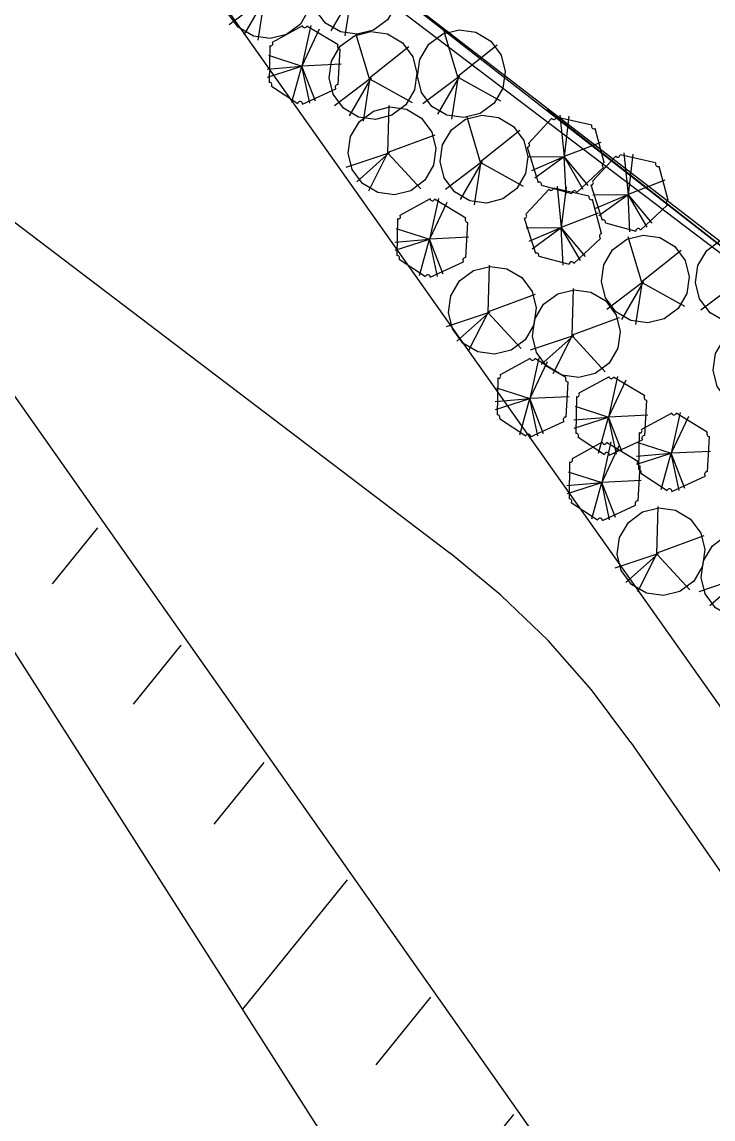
# Model space of a CAD drawing. Header units: millimetres. Extents: x 14950 to 15746, y 1103 to 1809.
# Drawn here: x 15420.81 to 15425.8, y 1488.06 to 1495.98 of the extents above; entities that cross this region are included whole.
import ezdxf
from ezdxf.xclip import XClip

# ---------------------------------------------------------------- set-up
doc = ezdxf.new("R2010")
doc.units = ezdxf.units.MM
doc.header["$LTSCALE"] = 10
doc.header["$MEASUREMENT"] = 0
doc.header["$XCLIPFRAME"] = 2
doc.layers.add('TZ-BASE', color=253, linetype='Continuous')

# ---------------------------------------------------------------- blocks, each defined once
blk = doc.blocks.new('JD-DGHCDGH7DFXH')
at = {"layer": 'TZ-BASE', "ltscale": 10}
for p, q in [((368.6344, 32.4021), (397.5454, 10.427)), ((385.3181, 19.8377), (397.5265, 10.4338))]:
    blk.add_line(p, q, dxfattribs=at)
at = {"layer": 'TZ-BASE'}
for p, q in [((369.9336, 27.7603), (386.57, 15.119)), ((396.7644, 2.3519), (383.3386, 21.3418)), ((385.3181, 19.8377), (391.9189, 14.6908)), ((385.2346, 19.1308), (384.9732, 18.9342)), ((385.2383, 19.1357), (385.0803, 18.8613)), ((385.2272, 19.1209), (385.1814, 18.8237)), ((385.8674, 19.1666), (385.7093, 18.8922)), ((385.8563, 19.1518), (385.8105, 18.8546)), ((394.8375, 0.0525), (381.5238, 18.9534)), ((385.5027, 18.9271), (385.2853, 18.8082)), ((385.5646, 18.9308), (385.4991, 18.6366)), ((385.6232, 18.9027), (385.4991, 18.6366)), ((385.7602, 18.7896), (385.5345, 18.9256)), ((385.988, 18.5444), (385.8899, 18.8728)), ((386.626, 18.5574), (386.5279, 18.8858)), ((385.2671, 18.7858), (385.2639, 18.519)), ((385.9883, 18.5519), (386.2719, 18.778)), ((386.6263, 18.5649), (386.9099, 18.791)), ((385.2576, 18.7145), (385.4991, 18.6366)), ((385.7614, 18.5043), (385.7766, 18.7579)), ((385.2476, 18.6155), (385.4991, 18.6366)), ((385.2514, 18.5574), (385.4991, 18.6366)), ((385.4276, 18.3754), (385.4991, 18.6366)), ((385.7834, 18.6508), (385.4991, 18.6366)), ((385.5983, 18.3837), (385.4991, 18.6366)), ((385.5559, 18.3681), (385.4991, 18.6366)), ((385.9952, 18.5467), (385.7338, 18.3502)), ((385.9989, 18.5517), (385.8408, 18.2773)), ((385.9915, 18.5418), (386.2966, 18.3737)), ((386.6332, 18.5597), (386.3718, 18.3632)), ((386.6369, 18.5646), (386.4788, 18.2903)), ((386.6258, 18.5499), (386.58, 18.2526)), ((386.6295, 18.5548), (386.9347, 18.3866)), ((393.579, -1.502), (380.8252, 18.4764)), ((385.2794, 18.4925), (385.4697, 18.3673)), ((385.5043, 18.3618), (385.7441, 18.4727)), ((385.9877, 18.5369), (385.942, 18.2397)), ((386.1189, 18.0092), (386.1291, 18.3518)), ((387.2676, 18.3227), (388.9297, 17.0243)), ((386.7898, 17.9406), (386.6917, 18.269)), ((387.3044, 18.2597), (387.1355, 18.0783)), ((387.5921, 18.2103), (387.3351, 18.2683)), ((387.362, 18.2826), (387.3925, 17.9828)), ((387.4265, 18.2745), (387.3925, 17.9828)), ((386.79, 17.9481), (387.0736, 18.1742)), ((387.6831, 17.9399), (387.6177, 18.1853)), ((386.1215, 18.0162), (386.4618, 18.1415)), ((387.6578, 18.0858), (387.3925, 17.9828)), ((386.1264, 18.0091), (385.8164, 17.9049)), ((386.1314, 18.0126), (385.8951, 17.802)), ((386.1162, 18.0021), (385.9792, 17.7344)), ((386.1213, 18.0056), (386.358, 17.7499)), ((387.1253, 18.0514), (387.2063, 17.7972)), ((387.7662, 17.9872), (387.5973, 17.8058)), ((388.0539, 17.9378), (387.7969, 17.9958)), ((387.8239, 18.0101), (387.8544, 17.7103)), ((387.8883, 18.0019), (387.8544, 17.7103)), ((386.7969, 17.9429), (386.5356, 17.7464)), ((386.8006, 17.9478), (386.6426, 17.6735)), ((386.7895, 17.9331), (386.7438, 17.6358)), ((386.7932, 17.938), (387.0984, 17.7699)), ((387.1387, 17.9807), (387.3925, 17.9828)), ((387.1604, 17.8836), (387.3925, 17.9828)), ((387.1823, 17.8296), (387.3925, 17.9828)), ((387.5663, 17.7741), (387.3925, 17.9828)), ((387.531, 17.7459), (387.3925, 17.9828)), ((387.4069, 17.7124), (387.3925, 17.9828)), ((388.1449, 17.6674), (388.0795, 17.9128)), ((387.4839, 17.7236), (387.6766, 17.9044)), ((387.2846, 17.7477), (387.1157, 17.5663)), ((387.2294, 17.7769), (387.4494, 17.7179)), ((387.5723, 17.6982), (387.3153, 17.7563)), ((387.3422, 17.7706), (387.3727, 17.4707)), ((387.4067, 17.7624), (387.3727, 17.4707)), ((387.5871, 17.7789), (387.6681, 17.5246)), ((388.1196, 17.8133), (387.8544, 17.7103)), ((386.4246, 17.6771), (386.2072, 17.5581)), ((386.4866, 17.6807), (386.4211, 17.3865)), ((386.6822, 17.5396), (386.4565, 17.6756)), ((387.6633, 17.4278), (387.5978, 17.6732)), ((387.6005, 17.7082), (387.8544, 17.7103)), ((387.6222, 17.6111), (387.8544, 17.7103)), ((387.6441, 17.5571), (387.8544, 17.7103)), ((388.0281, 17.5015), (387.8544, 17.7103)), ((387.9928, 17.4734), (387.8544, 17.7103)), ((387.8687, 17.4399), (387.8544, 17.7103)), ((386.5452, 17.6527), (386.4211, 17.3865)), ((387.9458, 17.4511), (388.1384, 17.6319)), ((386.1891, 17.5358), (386.1859, 17.269)), ((387.1055, 17.5393), (387.1865, 17.2851)), ((387.638, 17.5738), (387.3727, 17.4707)), ((386.1795, 17.4645), (386.4211, 17.3865)), ((386.6834, 17.2543), (386.6986, 17.5078)), ((387.1189, 17.4687), (387.3727, 17.4707)), ((387.1406, 17.3716), (387.3727, 17.4707)), ((387.1625, 17.3176), (387.3727, 17.4707)), ((387.5465, 17.262), (387.3727, 17.4707)), ((387.5111, 17.2338), (387.3727, 17.4707)), ((387.3871, 17.2004), (387.3727, 17.4707)), ((387.6912, 17.5044), (387.9112, 17.4454)), ((386.1696, 17.3655), (386.4211, 17.3865)), ((386.1734, 17.3074), (386.4211, 17.3865)), ((386.3496, 17.1254), (386.4211, 17.3865)), ((386.7053, 17.4008), (386.4211, 17.3865)), ((386.5203, 17.1337), (386.4211, 17.3865)), ((386.4779, 17.1181), (386.4211, 17.3865)), ((387.4641, 17.2116), (387.6568, 17.3924)), ((387.9548, 17.0744), (387.8567, 17.4028)), ((387.9551, 17.0819), (388.2387, 17.308)), ((386.2014, 17.2425), (386.3916, 17.1172)), ((386.4262, 17.1118), (386.666, 17.2227)), ((386.8433, 16.8578), (386.8535, 17.2004)), ((387.2096, 17.2648), (387.4295, 17.2059)), ((387.962, 17.0767), (387.7006, 16.8802)), ((387.9657, 17.0816), (387.8077, 16.8073)), ((387.9546, 17.0669), (387.9089, 16.7696)), ((387.9583, 17.0718), (388.2635, 16.9036)), ((388.6412, 17.0699), (388.3798, 16.8733)), ((386.8459, 16.8649), (387.1862, 16.9901)), ((387.4501, 16.6891), (387.4604, 17.0317)), ((386.8508, 16.8578), (386.5408, 16.7535)), ((386.8558, 16.8613), (386.6194, 16.6507)), ((386.8406, 16.8508), (386.7036, 16.5831)), ((386.8457, 16.8543), (387.0824, 16.5986)), ((387.4527, 16.6961), (387.793, 16.8214)), ((387.4576, 16.689), (387.1476, 16.5848)), ((387.4627, 16.6925), (387.2263, 16.4819)), ((387.4474, 16.682), (387.3105, 16.4143)), ((387.4525, 16.6855), (387.6892, 16.4298)), ((387.149, 16.5258), (386.9316, 16.4068)), ((387.211, 16.5294), (387.1455, 16.2352)), ((387.2696, 16.5013), (387.1455, 16.2352)), ((387.4066, 16.3883), (387.1809, 16.5243)), ((386.9135, 16.3845), (386.9103, 16.1177)), ((387.4078, 16.103), (387.423, 16.3565)), ((387.7172, 16.3928), (387.4998, 16.2738)), ((387.7792, 16.3964), (387.7137, 16.1022)), ((387.8378, 16.3683), (387.7137, 16.1022)), ((387.9748, 16.2553), (387.7491, 16.3913)), ((386.9039, 16.3132), (387.1455, 16.2352)), ((387.4297, 16.2495), (387.1455, 16.2352)), ((387.4817, 16.2515), (387.4785, 15.9847)), ((386.894, 16.2142), (387.1455, 16.2352)), ((386.8978, 16.156), (387.1455, 16.2352)), ((387.074, 15.9741), (387.1455, 16.2352)), ((387.2447, 15.9824), (387.1455, 16.2352)), ((387.2023, 15.9668), (387.1455, 16.2352)), ((387.4721, 16.1802), (387.7137, 16.1022)), ((387.976, 15.97), (387.9911, 16.2235)), ((386.9258, 16.0911), (387.116, 15.9659)), ((387.4622, 16.0812), (387.7137, 16.1022)), ((387.466, 16.023), (387.7137, 16.1022)), ((387.6422, 15.8411), (387.7137, 16.1022)), ((387.9979, 16.1165), (387.7137, 16.1022)), ((387.8129, 15.8494), (387.7137, 16.1022)), ((387.7705, 15.8338), (387.7137, 16.1022)), ((388.1698, 16.131), (387.9524, 16.0121)), ((388.2317, 16.1347), (388.1663, 15.8405)), ((388.2903, 16.1066), (388.1663, 15.8405)), ((388.4273, 15.9936), (388.2016, 16.1295)), ((387.1506, 15.9604), (387.3904, 16.0714)), ((387.494, 15.9582), (387.6842, 15.8329)), ((387.7188, 15.8274), (387.9586, 15.9384)), ((387.9342, 15.9897), (387.931, 15.7229)), ((388.4286, 15.7082), (388.4437, 15.9618)), ((387.6681, 15.92), (387.4507, 15.801)), ((387.7301, 15.9236), (387.6646, 15.6294)), ((387.7887, 15.8955), (387.6646, 15.6294)), ((387.9257, 15.7825), (387.7, 15.9185)), ((387.9247, 15.9184), (388.1663, 15.8405)), ((388.4505, 15.8547), (388.1663, 15.8405)), ((387.4326, 15.7787), (387.4294, 15.5119)), ((387.9147, 15.8194), (388.1663, 15.8405)), ((387.9185, 15.7613), (388.1663, 15.8405)), ((388.0947, 15.5793), (388.1663, 15.8405)), ((388.2655, 15.5876), (388.1663, 15.8405)), ((388.223, 15.572), (388.1663, 15.8405)), ((387.423, 15.7074), (387.6646, 15.6294)), ((387.9269, 15.4972), (387.942, 15.7507)), ((387.9466, 15.6964), (388.1368, 15.5712)), ((387.4131, 15.6084), (387.6646, 15.6294)), ((387.4169, 15.5502), (387.6646, 15.6294)), ((387.5931, 15.3683), (387.6646, 15.6294)), ((387.9488, 15.6437), (387.6646, 15.6294)), ((387.7638, 15.3766), (387.6646, 15.6294)), ((387.7214, 15.361), (387.6646, 15.6294)), ((388.1714, 15.5657), (388.4112, 15.6766)), ((387.4449, 15.4854), (387.6351, 15.3601)), ((387.6697, 15.3547), (387.9095, 15.4656)), ((388.0616, 15.1144), (388.0719, 15.457)), ((384.0238, 15.3019), (383.6962, 14.8971)), ((388.0642, 15.1214), (388.4046, 15.2467)), ((388.0691, 15.1143), (387.7591, 15.0101)), ((388.0742, 15.1178), (387.8378, 14.9072)), ((388.059, 15.1073), (387.922, 14.8396)), ((388.064, 15.1108), (388.3007, 14.8551)), ((388.6759, 14.9456), (388.366, 14.8413)), ((388.681, 14.9491), (388.4446, 14.7384)), ((384.6246, 14.4547), (384.2802, 14.0292)), ((387.8757, 13.7532), (399.3344, -2.8255)), ((385.2254, 13.6075), (384.8642, 13.1614)), ((385.8261, 12.7603), (385.0702, 11.8267)), ((386.4269, 11.9131), (386.0322, 11.4256)), ((387.0276, 11.0659), (386.6162, 10.5577))]:
    blk.add_line(p, q, dxfattribs=at)
blk.add_arc((382.9399, 10.3417), 6, 34.6511, 52.7704, dxfattribs=at)
for centre in [(385.2523, 19.1529), (385.8814, 19.1838), (386.6509, 18.5818), (386.0129, 18.5689), (386.1502, 18.0245), (386.8147, 17.965), (387.9797, 17.0988), (388.6589, 17.092), (386.8746, 16.8732), (387.4814, 16.7044), (388.7868, 16.4574), (388.0929, 15.1297), (388.6997, 14.961)]:
    blk.add_ellipse(centre, major_axis=(0.2123, 0.2361), ratio=1, dxfattribs=at)
for centre, major_axis, start_param, end_param in [((385.5188, 18.9302), (0.011, 0.0122), 2.489896, 5.163868), ((385.2746, 18.7983), (0.0097, 0.0108), 3.334828, 6.190419), ((385.7757, 18.7775), (-0.0146, 0.0132), 0.066813, 2.34945), ((385.2663, 18.5026), (-0.0123, 0.0111), 3.217614, 5.590067), ((385.7596, 18.4848), (-0.0146, 0.0131), 5.351805, 7.674664), ((385.4867, 18.3628), (0.0118, 0.0131), 5.38687, 8.330139), ((387.3187, 18.2677), (0.011, 0.0122), 2.810229, 5.484201), ((387.6106, 18.2036), (0.0132, 0.0146), 1.957942, 4.240579), ((387.1285, 18.0656), (0.0097, 0.0108), 3.65516, 6.510752), ((387.7805, 17.9952), (0.011, 0.0122), 2.810229, 5.484201), ((387.6876, 17.9207), (0.0131, 0.0146), 0.959749, 3.282607), ((388.0724, 17.9311), (0.0132, 0.0146), 1.957942, 4.240579), ((387.2138, 17.7824), (-0.0123, 0.0111), 3.537946, 5.9104), ((387.2989, 17.7556), (0.011, 0.0122), 2.810229, 5.484201), ((387.5903, 17.7931), (0.0097, 0.0108), 3.65516, 6.510752), ((386.4407, 17.6802), (0.011, 0.0122), 2.489896, 5.163868), ((387.4669, 17.7191), (0.0118, 0.0131), 5.707203, 8.650472), ((387.5908, 17.6916), (0.0132, 0.0146), 1.957942, 4.240579), ((388.1494, 17.6482), (0.0131, 0.0146), 0.959749, 3.282607), ((386.1965, 17.5483), (0.0097, 0.0108), 3.334828, 6.190419), ((386.6976, 17.5275), (-0.0146, 0.0132), 0.066813, 2.34945), ((387.1086, 17.5535), (0.0097, 0.0108), 3.65516, 6.510752), ((387.6756, 17.5098), (-0.0123, 0.0111), 3.537946, 5.9104), ((387.9288, 17.4465), (0.0118, 0.0131), 5.707203, 8.650472), ((387.6677, 17.4087), (0.0131, 0.0146), 0.959749, 3.282607), ((387.1939, 17.2703), (-0.0123, 0.0111), 3.537946, 5.9104), ((386.1883, 17.2526), (-0.0123, 0.0111), 3.217614, 5.590067), ((386.6816, 17.2347), (-0.0146, 0.0131), 5.351805, 7.674664), ((387.4471, 17.207), (0.0118, 0.0131), 5.707203, 8.650472), ((386.4087, 17.1128), (0.0118, 0.0131), 5.38687, 8.330139), ((387.1651, 16.5288), (0.011, 0.0122), 2.489896, 5.163868), ((386.9209, 16.3969), (0.0097, 0.0108), 3.334828, 6.190419), ((387.422, 16.3761), (-0.0146, 0.0132), 0.066813, 2.34945), ((387.7333, 16.3958), (0.011, 0.0122), 2.489896, 5.163868), ((387.4891, 16.2639), (0.0097, 0.0108), 3.334828, 6.190419), ((387.9902, 16.2431), (-0.0146, 0.0132), 0.066813, 2.34945), ((386.9127, 16.1013), (-0.0123, 0.0111), 3.217614, 5.590067), ((387.406, 16.0834), (-0.0146, 0.0131), 5.351805, 7.674664), ((388.1859, 16.1341), (0.011, 0.0122), 2.489896, 5.163868), ((387.9417, 16.0022), (0.0097, 0.0108), 3.334828, 6.190419), ((387.1331, 15.9615), (0.0118, 0.0131), 5.38687, 8.330139), ((387.4809, 15.9683), (-0.0123, 0.0111), 3.217614, 5.590067), ((387.9742, 15.9504), (-0.0146, 0.0131), 5.351805, 7.674664), ((388.4428, 15.9814), (-0.0146, 0.0132), 0.066813, 2.34945), ((387.6842, 15.923), (0.011, 0.0122), 2.489896, 5.163868), ((387.7013, 15.8285), (0.0118, 0.0131), 5.38687, 8.330139), ((387.44, 15.7911), (0.0097, 0.0108), 3.334828, 6.190419), ((387.9411, 15.7704), (-0.0146, 0.0132), 0.066813, 2.34945), ((387.9334, 15.7065), (-0.0123, 0.0111), 3.217614, 5.590067), ((388.4267, 15.6887), (-0.0146, 0.0131), 5.351805, 7.674664), ((388.1538, 15.5667), (0.0118, 0.0131), 5.38687, 8.330139), ((387.4318, 15.4955), (-0.0123, 0.0111), 3.217614, 5.590067), ((387.9251, 15.4776), (-0.0146, 0.0131), 5.351805, 7.674664), ((387.6522, 15.3557), (0.0118, 0.0131), 5.38687, 8.330139)]:
    blk.add_ellipse(centre, major_axis=major_axis, ratio=1, start_param=start_param, end_param=end_param, dxfattribs=at)

msp = doc.modelspace()

# ---------------------------------------------------------------- block references
at = {"layer": 'TZ-BASE'}
ref = msp.add_blockref('JD-DGHCDGH7DFXH', (15037.333, 1477.0248), dxfattribs=at)
XClip(ref).set_block_clipping_path([(-0.066111234, 74.999970863), (699.933616811, 75.6206052864), (700.0658361092, -74.3793364424), (0.0661112341, -74.999970863)])

doc.saveas('drawing.dxf')
